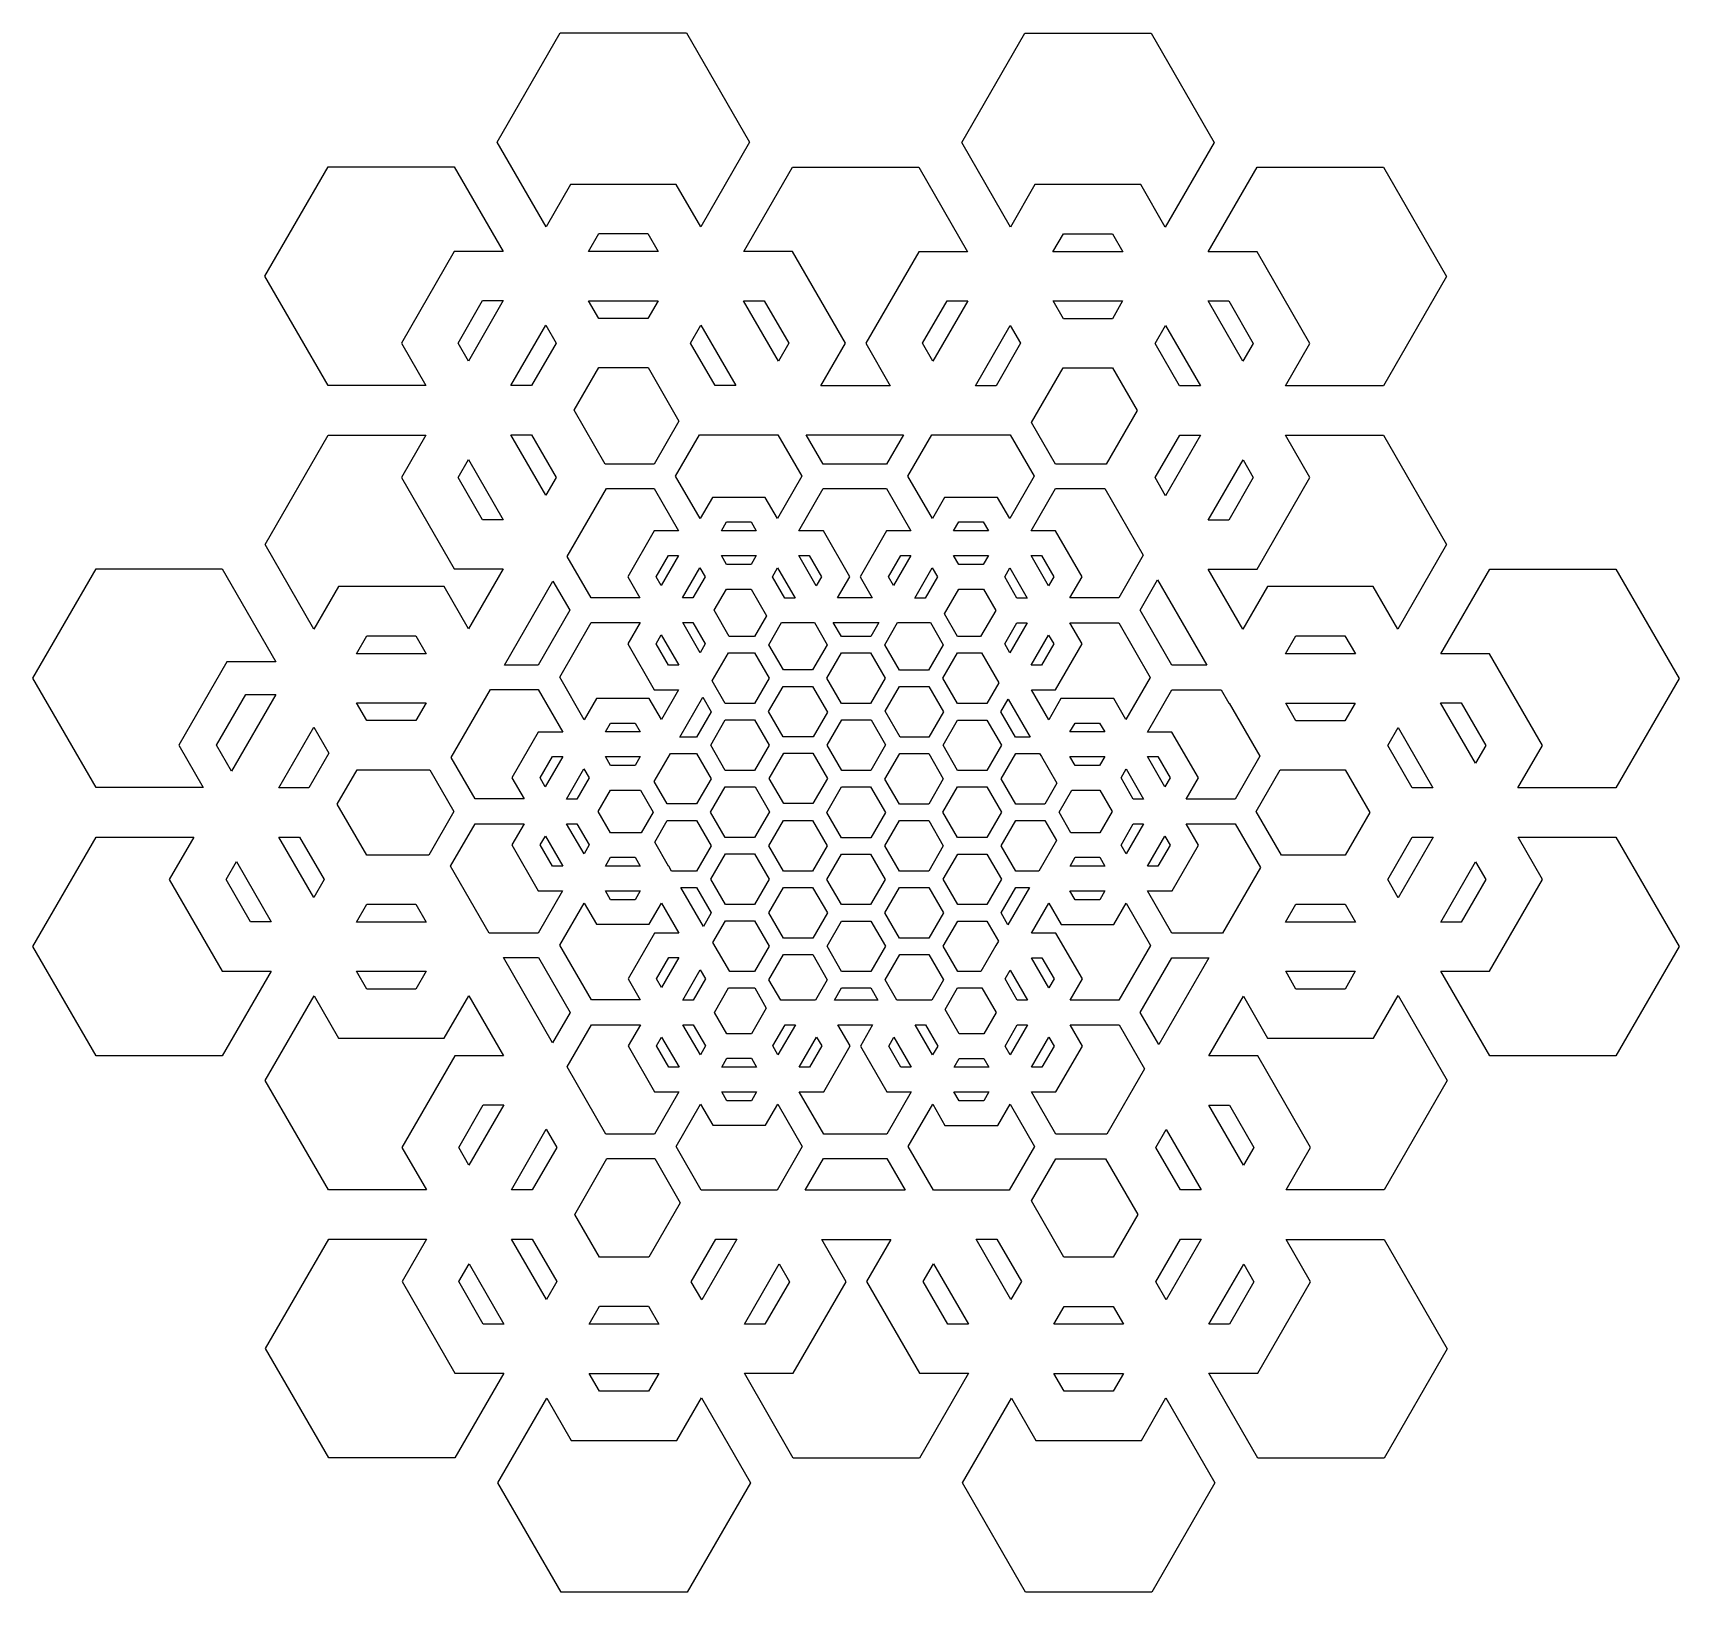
# Model space of a CAD drawing. Extents: x 9.2 to 48.8, y 5.3 to 42.8.
import ezdxf

# ---------------------------------------------------------------- set-up
doc = ezdxf.new("R2010")
doc.units = 0
doc.layers.add('Layer_1', color=7, linetype='CONTINUOUS')

msp = doc.modelspace()

# ---------------------------------------------------------------- linework, layer by layer
at = {"layer": 'Layer_1', "color": 5}
for points in [[(26.418903, 40.16937), (25.243591, 38.133662), (24.654336, 39.154273), (22.111763, 39.154273), (21.523749, 38.135801), (20.349646, 40.169384), (21.866952, 42.797439), (24.901603, 42.797439), (26.418903, 40.16937), (26.418903, 40.16937)], [(37.587424, 40.165051), (36.412104, 38.129342), (35.822843, 39.149939), (33.280268, 39.149939), (32.692248, 38.131453), (31.51816, 40.165064), (33.035473, 42.79312), (36.070092, 42.79312), (37.587424, 40.165051), (37.587424, 40.165051)], [(18.633571, 34.320884), (16.283549, 34.320884), (14.766216, 36.948953), (16.283535, 39.577023), (19.318174, 39.577023), (20.493099, 37.541995), (19.316463, 37.541995), (18.045178, 35.340064), (18.633571, 34.320912), (18.633571, 34.320884)], [(29.80212, 34.316509), (28.132399, 34.316509), (28.722232, 35.338134), (27.450929, 37.540078), (26.278556, 37.540078), (27.45207, 39.572662), (30.48671, 39.572662), (31.661642, 37.537648), (30.485006, 37.537648), (29.213721, 35.335717), (29.80212, 34.316523), (29.80212, 34.316509)], [(43.173303, 36.940981), (41.655998, 34.312926), (39.301132, 34.312926), (39.890591, 35.333898), (38.619303, 37.53587), (37.447484, 37.53587), (38.621352, 39.569078), (41.655996, 39.569078), (43.173303, 36.941023), (43.173303, 36.940981)], [(24.221764, 37.541314), (22.544328, 37.541314), (22.793668, 37.973189), (23.972431, 37.973189), (24.221764, 37.541328), (24.221764, 37.541314)], [(35.390274, 37.536995), (33.712853, 37.536995), (33.962179, 37.968842), (35.140942, 37.968842), (35.390274, 37.536981), (35.390274, 37.536995)], [(20.49596, 36.36087), (19.657786, 34.909106), (19.408992, 35.340037), (19.998367, 36.360856), (20.49596, 36.360856), (20.49596, 36.36087)], [(24.21992, 36.360217), (23.972406, 35.931509), (22.793624, 35.931509), (22.546118, 36.360189), (24.21992, 36.360189), (24.21992, 36.360217)], [(27.358393, 35.338162), (27.110303, 34.908467), (26.272845, 36.358981), (26.769013, 36.358981), (27.358393, 35.338148), (27.358393, 35.338162)], [(31.664468, 36.356551), (30.826281, 34.904773), (30.577498, 35.335717), (31.166879, 36.356551), (31.664468, 36.356551), (31.664468, 36.356551)], [(35.388457, 36.355884), (35.140929, 35.927162), (33.962181, 35.927162), (33.71465, 36.355884), (35.388457, 36.355884), (35.388457, 36.355884)], [(38.526778, 35.333884), (38.279341, 34.905314), (37.442528, 36.354745), (37.937404, 36.354745), (38.526778, 35.333898), (38.526778, 35.333884)], [(21.766502, 35.340023), (21.177127, 34.319203), (20.681016, 34.319203), (21.518453, 35.769689), (21.766502, 35.340023), (21.766502, 35.340023)], [(26.087811, 34.317314), (25.590242, 34.317314), (25.00087, 35.338162), (25.249648, 35.769051), (26.087811, 34.317328), (26.087811, 34.317314)], [(32.934977, 35.335745), (32.345595, 34.314912), (31.849477, 34.314912), (32.686921, 35.765398), (32.934977, 35.335759), (32.934977, 35.335745)], [(37.2575, 34.313037), (36.75866, 34.313037), (36.169286, 35.333884), (36.418689, 35.765856), (37.2575, 34.313037), (37.2575, 34.313037)], [(24.720666, 33.461287), (24.127068, 32.433148), (22.945584, 32.433148), (22.198785, 33.726634), (22.789854, 34.750398), (23.976388, 34.750398), (24.720666, 33.461273), (24.720666, 33.461287)], [(35.737596, 33.719412), (34.994138, 32.431703), (33.772022, 32.431703), (33.197085, 33.427551), (33.958356, 34.74612), (35.144829, 34.74612), (35.737596, 33.719439), (35.737596, 33.719412)], [(20.495507, 29.910051), (19.663229, 28.468495), (19.07496, 29.487384), (16.53236, 29.487384), (15.942686, 28.466037), (14.767625, 30.501342), (16.284938, 33.129412), (18.633252, 33.129412), (18.045856, 32.112023), (19.317139, 29.910078), (19.658097, 29.910078), (20.495507, 29.910078), (20.495507, 29.910051)], [(21.767204, 32.111995), (21.518996, 31.682078), (20.681406, 33.132856), (21.177811, 33.132856), (21.767204, 32.112009), (21.767204, 32.111995)], [(27.674173, 32.139578), (27.087082, 31.122717), (26.794096, 31.630176), (26.623624, 31.630176), (25.522798, 31.630176), (25.228214, 31.119939), (24.639513, 32.139564), (25.214916, 33.136189), (25.249343, 33.136189), (26.769763, 33.136189), (26.770221, 33.135495), (27.099217, 33.135495), (27.674188, 32.139662), (27.674173, 32.139578)], [(30.117721, 33.135453), (29.712013, 32.432745), (28.186779, 32.432745), (27.781049, 33.135467), (30.117721, 33.135467), (30.117721, 33.135453)], [(33.259059, 32.139148), (32.671975, 31.122287), (32.378992, 31.629759), (32.208506, 31.629759), (31.107679, 31.629759), (30.81311, 31.119551), (30.224428, 32.139162), (30.798657, 33.133759), (30.825918, 33.133759), (32.68482, 33.133759), (33.259059, 32.139134), (33.259059, 32.139148)], [(37.261986, 33.127578), (36.421424, 31.671689), (36.170252, 32.106745), (36.759634, 33.127578), (37.261986, 33.127578), (37.261986, 33.127578)], [(43.175136, 30.494953), (42.003359, 28.46537), (41.414432, 29.485426), (38.871859, 29.485426), (38.280275, 28.460773), (37.446599, 29.904787), (38.620325, 29.904787), (39.89161, 32.106703), (39.304852, 33.123009), (41.657803, 33.123009), (43.175136, 30.494939), (43.175136, 30.494953)], [(20.496359, 31.091162), (19.999035, 31.091162), (19.409675, 32.112023), (19.658321, 32.542689), (20.496359, 31.091176), (20.496359, 31.091162)], [(38.527754, 32.106759), (37.938373, 31.085912), (37.446995, 31.085912), (38.282064, 32.532287), (38.527754, 32.106759), (38.527754, 32.106759)], [(24.711863, 30.823648), (24.124995, 30.823648), (23.489349, 29.722676), (23.782721, 29.214537), (22.606227, 29.214537), (22.032184, 30.208801), (22.975454, 31.842592), (24.123566, 31.842592), (24.711863, 30.823634), (24.711863, 30.823648)], [(29.367592, 29.214148), (28.534638, 29.214148), (28.827971, 29.722217), (28.192299, 30.823189), (28.021838, 30.823189), (27.603117, 30.823189), (28.191082, 31.841578), (29.708407, 31.841578), (30.296317, 30.823287), (29.709864, 30.823287), (29.074211, 29.722301), (29.367592, 29.214176), (29.367592, 29.214148)], [(35.885142, 30.238301), (35.29326, 29.213134), (34.119109, 29.213134), (34.412817, 29.721856), (33.777171, 30.822842), (33.606684, 30.822842), (33.187974, 30.822842), (33.775939, 31.841231), (34.959743, 31.841231), (35.885142, 30.238342), (35.885142, 30.238301)], [(26.576698, 30.825551), (25.740097, 30.825551), (25.863709, 31.039648), (26.4531, 31.039648), (26.576698, 30.825551), (26.576698, 30.825551)], [(32.161647, 30.825148), (31.325032, 30.825148), (31.448643, 31.039245), (32.038052, 31.039245), (32.161647, 30.825162), (32.161647, 30.825148)], [(24.711641, 30.233106), (24.294092, 29.509898), (24.171248, 29.722689), (24.465942, 30.233106), (24.711641, 30.233106), (24.711641, 30.233106)], [(26.57795, 30.234995), (26.453131, 30.018801), (25.86375, 30.018801), (25.738934, 30.234995), (26.57795, 30.234995), (26.57795, 30.234995)], [(28.146098, 29.722189), (28.021966, 29.507189), (27.603131, 30.23262), (27.851385, 30.23262), (28.146098, 29.722189), (28.146098, 29.722189)], [(30.296506, 30.232703), (29.878978, 29.509523), (29.756139, 29.722287), (30.050834, 30.232703), (30.296506, 30.232703), (30.296506, 30.232703)], [(32.162866, 30.234578), (32.038039, 30.01837), (31.448666, 30.01837), (31.323831, 30.234578), (32.162866, 30.234578), (32.162866, 30.234578)], [(33.730995, 29.721787), (33.606654, 29.506426), (33.187629, 30.232217), (33.436282, 30.232217), (33.730995, 29.721801), (33.730995, 29.721787)], [(13.281502, 24.653995), (10.704141, 24.653995), (9.186834, 27.282064), (10.704153, 29.910134), (13.738766, 29.910134), (15.027345, 27.678259), (13.850714, 27.678259), (12.693089, 25.673189), (13.281502, 24.654023), (13.281502, 24.653995)], [(25.35001, 29.722689), (25.055316, 29.212273), (24.804152, 29.212273), (25.224429, 29.940203), (25.35001, 29.722689), (25.35001, 29.722689)], [(27.510207, 29.211773), (27.261996, 29.211773), (26.967317, 29.722203), (27.091414, 29.937148), (27.510207, 29.211787), (27.510207, 29.211773)], [(30.934946, 29.722259), (30.640252, 29.211842), (30.389435, 29.211842), (30.809546, 29.939495), (30.934946, 29.722273), (30.934946, 29.722259)], [(33.095103, 29.21137), (32.846893, 29.21137), (32.552214, 29.721801), (32.676311, 29.936745), (33.095103, 29.211384), (33.095103, 29.21137)], [(48.764947, 27.276439), (47.247635, 24.64837), (44.892745, 24.64837), (45.482217, 25.66937), (44.210934, 27.871301), (43.039113, 27.871301), (44.212995, 29.904523), (47.247642, 29.904523), (48.764947, 27.276467), (48.764947, 27.276439)], [(22.096468, 28.916314), (21.336093, 27.599314), (20.525121, 27.599314), (21.690975, 29.618634), (22.096468, 28.916314), (22.096468, 28.916314)], [(26.826113, 28.785662), (26.537647, 28.286023), (25.930246, 28.286023), (25.566341, 28.916356), (25.861917, 29.428314), (26.455099, 29.428314), (26.826113, 28.785689), (26.826113, 28.785662)], [(32.336418, 28.914467), (31.972425, 28.284023), (31.4164, 28.284023), (31.101406, 28.829578), (31.446822, 29.427856), (32.040011, 29.427856), (32.336418, 28.914467), (32.336418, 28.914467)], [(37.41502, 27.597273), (36.569189, 27.597273), (35.805724, 28.919648), (36.228627, 29.652148), (37.41502, 27.597273), (37.41502, 27.597273)], [(24.711364, 27.00812), (24.29776, 26.291745), (24.006423, 26.796328), (23.835943, 26.796328), (22.735131, 26.796328), (22.440547, 26.286092), (21.851864, 27.305703), (22.610427, 28.619578), (23.784553, 28.619578), (23.489824, 28.109092), (24.125471, 27.00812), (24.711364, 27.00812), (24.711364, 27.00812)], [(25.350547, 28.109078), (25.227582, 27.896092), (24.809931, 28.619481), (25.055861, 28.619481), (25.350548, 28.109064), (25.350547, 28.109078)], [(28.282488, 28.089634), (27.931578, 27.481842), (27.229732, 27.481842), (26.878834, 28.089648), (27.185757, 28.621259), (27.975568, 28.621259), (28.282488, 28.089662), (28.282488, 28.089634)], [(29.5249, 28.622939), (29.329845, 28.285092), (28.624228, 28.285092), (28.429167, 28.622926), (29.5249, 28.622926), (29.5249, 28.622939)], [(31.074682, 28.088495), (30.723773, 27.480703), (30.021934, 27.480703), (29.67101, 28.088509), (29.978593, 28.621259), (30.767109, 28.621259), (31.074682, 28.088495), (31.074682, 28.088495)], [(33.09531, 28.618189), (32.676588, 27.892939), (32.552561, 28.107773), (32.847256, 28.618189), (33.09531, 28.618189), (33.09531, 28.618189)], [(36.052593, 27.30337), (35.467698, 26.290301), (35.176061, 26.795412), (35.005582, 26.795412), (33.904786, 26.795412), (33.610189, 26.285162), (33.193513, 27.006856), (33.777472, 27.006856), (34.413125, 28.107842), (34.118928, 28.617412), (35.293928, 28.617412), (36.052593, 27.303384), (36.052593, 27.30337)], [(18.643045, 27.873273), (16.96427, 27.873273), (17.21427, 28.306287), (18.393036, 28.306287), (18.643045, 27.873301), (18.643045, 27.873273)], [(24.713856, 27.598676), (24.466424, 27.598676), (24.171738, 28.109092), (24.29546, 28.323384), (24.713856, 27.598676), (24.713856, 27.598676)], [(33.731286, 28.107801), (33.436592, 27.59737), (33.190496, 27.59737), (33.608246, 28.320926), (33.731286, 28.107787), (33.731286, 28.107801)], [(40.985068, 27.866884), (39.301206, 27.866884), (39.553754, 28.304314), (40.732516, 28.304314), (40.985068, 27.866884), (40.985068, 27.866884)], [(26.886664, 27.284509), (26.535754, 26.676703), (25.833916, 26.676703), (25.519645, 27.221037), (25.907186, 27.892287), (26.535749, 27.892287), (26.886664, 27.284467), (26.886664, 27.284509)], [(29.67881, 27.283426), (29.328942, 26.677439), (28.625361, 26.677439), (28.275388, 27.283606), (28.626214, 27.891245), (29.327899, 27.891245), (29.67881, 27.283453), (29.67881, 27.283426)], [(32.409059, 27.175134), (32.120163, 26.674759), (31.418316, 26.674759), (31.0674, 27.282578), (31.41831, 27.890384), (31.996104, 27.890384), (32.409059, 27.175162), (32.409059, 27.175134)], [(21.924241, 25.989787), (21.337366, 25.989787), (20.70172, 24.888814), (20.995103, 24.380662), (19.81861, 24.380662), (19.243879, 25.37612), (20.186463, 27.008731), (21.335949, 27.008731), (21.924241, 25.989801), (21.924241, 25.989787)], [(28.290442, 26.469537), (27.948539, 25.877342), (27.224261, 25.877342), (26.876557, 26.479578), (27.227904, 27.088134), (27.933302, 27.088134), (28.290442, 26.469564), (28.290442, 26.469537)], [(31.078267, 26.476398), (30.725809, 25.865912), (30.035361, 25.865912), (29.675224, 26.489717), (30.020092, 27.087037), (30.725709, 27.087037), (31.078267, 26.476384), (31.078267, 26.476398)], [(38.684107, 25.406703), (38.090552, 24.378634), (36.916381, 24.378634), (37.210089, 24.887356), (36.574442, 25.988342), (36.403961, 25.988342), (35.98526, 25.988342), (36.573225, 27.006731), (37.755995, 27.006731), (37.941274, 26.685801), (37.945628, 26.685801), (38.684107, 25.406731), (38.684107, 25.406703)], [(15.030217, 26.890842), (13.964745, 25.045398), (13.602309, 25.673148), (14.305343, 26.890842), (15.030217, 26.890842), (15.030217, 26.890842)], [(18.639829, 26.692217), (18.392961, 26.264634), (17.214199, 26.264634), (16.967339, 26.692231), (18.639829, 26.692231), (18.639829, 26.692217)], [(25.493918, 26.478231), (25.142335, 25.869273), (24.739091, 25.869273), (25.292299, 26.827453), (25.493918, 26.478231), (25.493918, 26.478231)], [(33.164846, 25.867939), (32.814216, 25.867939), (32.461549, 26.478759), (32.636875, 26.782439), (33.164846, 25.867967), (33.164846, 25.867939)], [(40.976817, 26.685801), (40.732511, 26.262648), (39.55375, 26.262648), (39.309466, 26.685801), (40.976817, 26.685801), (40.976817, 26.685801)], [(44.118435, 25.669314), (43.871004, 25.240759), (43.034178, 26.690162), (43.529063, 26.690162), (44.118435, 25.669314), (44.118435, 25.669314)], [(23.78907, 25.991689), (22.952488, 25.991689), (23.076085, 26.205773), (23.665459, 26.205773), (23.78907, 25.991703), (23.78907, 25.991689)], [(26.887009, 25.672592), (26.536252, 25.065064), (25.83492, 25.065064), (25.484017, 25.67287), (25.834774, 26.280398), (26.536104, 26.280398), (26.887009, 25.672592), (26.887009, 25.672592)], [(29.687877, 25.680412), (29.334384, 25.068134), (28.637706, 25.068134), (28.286796, 25.675912), (28.636671, 26.281912), (29.340599, 26.281912), (29.687877, 25.680384), (29.687877, 25.680412)], [(32.471485, 25.671078), (32.121367, 25.064648), (31.419714, 25.064648), (31.068798, 25.672426), (31.418916, 26.278842), (32.120574, 26.278842), (32.471485, 25.671064), (32.471485, 25.671078)], [(34.958728, 25.990773), (34.122114, 25.990773), (34.245739, 26.204898), (34.835113, 26.204898), (34.958728, 25.990801), (34.958728, 25.990773)], [(16.303189, 25.480467), (15.822016, 24.647051), (15.098604, 24.647051), (15.941486, 26.106967), (16.303189, 25.480467), (16.303189, 25.480467)], [(42.849206, 24.648453), (42.350366, 24.648453), (41.760966, 25.669287), (42.010396, 26.101314), (42.849206, 24.648439), (42.849206, 24.648453)], [(21.923998, 25.399217), (21.50647, 24.676037), (21.383631, 24.888787), (21.678325, 25.399217), (21.923998, 25.399217), (21.923998, 25.399217)], [(23.790199, 25.400953), (23.665484, 25.184939), (23.076096, 25.184939), (22.951371, 25.400981), (23.790199, 25.400981), (23.790199, 25.400953)], [(25.491821, 24.867787), (25.140904, 24.259981), (24.439073, 24.259981), (24.1262, 24.801884), (24.515159, 25.475578), (25.140906, 25.475578), (25.491821, 24.867759), (25.491821, 24.867787)], [(28.290431, 24.875814), (27.939521, 24.268023), (27.237682, 24.268023), (26.886778, 24.875828), (27.237688, 25.48362), (27.939509, 25.48362), (28.290431, 24.875801), (28.290431, 24.875814)], [(31.074968, 24.864426), (30.724045, 24.256606), (30.022203, 24.256606), (29.673863, 24.859939), (30.02737, 25.472231), (30.724043, 25.472231), (31.074968, 24.864426), (31.074968, 24.864426)], [(33.808057, 24.760995), (33.518023, 24.258648), (32.816184, 24.258648), (32.465279, 24.866439), (32.816189, 25.474245), (33.39211, 25.474245), (33.43566, 25.398814), (33.439821, 25.398814), (33.808057, 24.761009), (33.808057, 24.760995)], [(34.95911, 25.398814), (34.835096, 25.184009), (34.245721, 25.184009), (34.121718, 25.398787), (34.95911, 25.398787), (34.95911, 25.398814)], [(36.528121, 24.887384), (36.403795, 24.672051), (35.984777, 25.397801), (36.233427, 25.397801), (36.528121, 24.887384), (36.528121, 24.887384)], [(19.308898, 24.082398), (18.702995, 23.032939), (17.212236, 23.032939), (16.505756, 24.256592), (16.983173, 25.083495), (18.730913, 25.083495), (19.308897, 24.082384), (19.308898, 24.082398)], [(22.562393, 24.888801), (22.267699, 24.37837), (22.016535, 24.37837), (22.436813, 25.106314), (22.562393, 24.888801), (22.562393, 24.888801)], [(35.892273, 24.376939), (35.644077, 24.376939), (35.349382, 24.887342), (35.473486, 25.102301), (35.892273, 24.376926), (35.892273, 24.376939)], [(41.329243, 24.05487), (40.738098, 23.030981), (39.207293, 23.030981), (38.60082, 24.081398), (39.17825, 25.081537), (39.212788, 25.081537), (40.736498, 25.081537), (41.329243, 24.05487), (41.329243, 24.05487)], [(24.099038, 24.061537), (23.814739, 23.56912), (23.075089, 23.56912), (22.778711, 24.082481), (23.074281, 24.594412), (23.791386, 24.594412), (24.099038, 24.061523), (24.099038, 24.061537)], [(26.896916, 24.070856), (26.539645, 23.452051), (25.833549, 23.452051), (25.481311, 24.062148), (25.832895, 24.671106), (26.550364, 24.671106), (26.896916, 24.07087), (26.896916, 24.070856)], [(29.682163, 24.058273), (29.330329, 23.44887), (28.624554, 23.44887), (28.272831, 24.058078), (28.628685, 24.674439), (29.326421, 24.674439), (29.682163, 24.058273), (29.682163, 24.058273)], [(32.476114, 24.060259), (32.12435, 23.450981), (31.41562, 23.450981), (31.064543, 24.059092), (31.416988, 24.669551), (32.124363, 24.669551), (32.476114, 24.060273), (32.476114, 24.060259)], [(35.133573, 24.080051), (34.838038, 23.568176), (34.143159, 23.568176), (33.858595, 24.061064), (34.165977, 24.593467), (34.837166, 24.593467), (35.133573, 24.080078), (35.133573, 24.080051)], [(21.92382, 22.174259), (21.336868, 21.15762), (20.159713, 21.15762), (19.230978, 22.766231), (19.819561, 23.785689), (20.996995, 23.785689), (20.702252, 23.275176), (21.337893, 22.174231), (21.92382, 22.174231), (21.92382, 22.174259)], [(22.5629, 23.275217), (22.438192, 23.059217), (22.018803, 23.785634), (22.268207, 23.785634), (22.5629, 23.275231), (22.5629, 23.275217)], [(25.492129, 23.255898), (25.14122, 22.648106), (24.541332, 22.648106), (24.472675, 22.767037), (24.470484, 22.767037), (24.138346, 23.342328), (24.439374, 23.863717), (25.141213, 23.863717), (25.492116, 23.255926), (25.492129, 23.255898)], [(28.282974, 23.25312), (27.93205, 22.645301), (27.232588, 22.645301), (26.880493, 23.255162), (27.230229, 23.860926), (27.932071, 23.860926), (28.282974, 23.253134), (28.282974, 23.25312)], [(31.075381, 23.252953), (30.724457, 22.645134), (30.022638, 22.645134), (29.671714, 23.252953), (30.022638, 23.860759), (30.724471, 23.860759), (31.075381, 23.252981), (31.075381, 23.252953)], [(33.797174, 23.380023), (33.374035, 22.64712), (32.816642, 22.64712), (32.465732, 23.254898), (32.816649, 23.862703), (33.518461, 23.862703), (33.797174, 23.379995), (33.797174, 23.380023)], [(35.892446, 23.783759), (35.473738, 23.058523), (35.34971, 23.273356), (35.644397, 23.783759), (35.892446, 23.783759), (35.892446, 23.783759)], [(38.699629, 22.729148), (37.790713, 21.154856), (36.573914, 21.154856), (35.98647, 22.172356), (36.574778, 22.172356), (37.210424, 23.273328), (36.916202, 23.782898), (38.09122, 23.782898), (38.699629, 22.729134), (38.699629, 22.729148)], [(14.916077, 20.243189), (13.740146, 18.206412), (10.70552, 18.206412), (9.188214, 20.834481), (10.70552, 23.462523), (13.053839, 23.462523), (12.466443, 22.44512), (13.737713, 20.243162), (14.078667, 20.243162), (14.916077, 20.243162), (14.916077, 20.243189)], [(16.187767, 22.44512), (15.939579, 22.015259), (15.101999, 23.465953), (15.5984, 23.465953), (16.187767, 22.445092), (16.187767, 22.44512)], [(21.926245, 22.764801), (21.6788, 22.764801), (21.384107, 23.275203), (21.507836, 23.489509), (21.926245, 22.764787), (21.926245, 22.764801)], [(36.528468, 23.273342), (36.233781, 22.762939), (35.985, 22.762939), (36.404077, 23.488801), (36.528468, 23.273342), (36.528468, 23.273342)], [(42.853582, 23.463037), (42.013027, 22.007148), (41.761861, 22.442217), (42.351236, 23.463037), (42.853582, 23.463037), (42.853582, 23.463037)], [(48.766735, 20.830439), (47.249416, 18.20237), (44.214775, 18.20237), (43.038216, 20.240301), (44.211911, 20.240301), (45.483203, 22.442231), (44.896464, 23.458523), (47.249414, 23.458523), (48.766735, 20.830481), (48.766735, 20.830439)], [(23.788609, 22.766995), (22.954927, 22.766995), (23.077086, 22.978592), (23.666461, 22.978592), (23.788609, 22.767023), (23.788609, 22.766995)], [(26.888602, 22.449689), (26.538178, 21.842745), (25.837711, 21.842745), (25.486791, 22.450551), (25.837291, 23.057634), (26.537589, 23.057634), (26.888602, 22.449676), (26.888602, 22.449689)], [(29.679489, 22.447384), (29.328795, 21.839967), (28.626485, 21.839967), (28.275809, 22.447384), (28.626725, 23.055189), (29.328564, 23.055189), (29.679489, 22.44737), (29.679489, 22.447384)], [(32.473467, 22.449426), (32.122585, 21.841676), (31.422421, 21.841676), (31.071498, 22.449481), (31.422373, 23.057217), (32.122531, 23.057217), (32.473467, 22.449439), (32.473467, 22.449426)], [(34.959571, 22.763842), (34.123335, 22.763842), (34.246759, 22.97762), (34.836148, 22.97762), (34.959571, 22.763842), (34.959571, 22.763842)], [(14.916959, 21.424273), (14.419659, 21.424273), (13.830285, 22.445106), (14.078945, 22.875801), (14.916959, 21.424287), (14.916959, 21.424273)], [(44.119391, 22.442203), (43.530016, 21.42137), (43.038663, 21.42137), (43.873718, 22.867731), (44.119391, 22.442203), (44.119391, 22.442203)], [(23.791124, 22.173648), (23.666464, 21.957731), (23.077089, 21.957731), (22.952435, 22.173648), (23.791124, 22.173648), (23.791124, 22.173648)], [(25.4966, 21.642398), (25.309309, 21.317995), (24.768667, 22.25437), (25.14327, 22.25437), (25.4966, 21.642398), (25.4966, 21.642398)], [(28.287531, 21.639703), (27.937913, 21.034148), (27.232516, 21.034148), (26.879866, 21.644953), (27.230116, 22.251606), (27.934249, 22.251606), (28.287531, 21.639676), (28.287531, 21.639703)], [(31.081435, 21.641828), (30.730491, 21.033967), (30.02492, 21.033967), (29.671423, 21.646203), (30.020846, 22.251426), (30.729499, 22.251426), (31.081435, 21.641814), (31.081435, 21.641828)], [(33.146891, 22.253426), (32.629953, 21.358064), (32.464796, 21.644134), (32.816567, 22.253412), (33.146891, 22.253412), (33.146891, 22.253426)], [(34.960795, 22.172703), (34.836142, 21.956787), (34.246767, 21.956787), (34.122093, 22.172703), (34.960795, 22.172703), (34.960795, 22.172703)], [(18.644709, 21.419453), (16.966664, 21.419453), (17.216303, 21.851842), (18.395059, 21.851842), (18.644709, 21.419453), (18.644709, 21.419453)], [(23.790893, 19.548426), (22.614404, 19.548426), (21.855763, 20.862467), (22.441645, 21.877245), (22.736086, 21.367217), (24.007386, 21.367217), (24.301386, 21.876439), (24.716446, 21.157537), (24.13316, 21.157537), (23.497514, 20.056564), (23.790893, 19.548439), (23.790893, 19.548426)], [(36.058153, 20.858703), (35.29982, 19.545231), (34.126643, 19.545231), (34.420352, 20.053939), (33.784699, 21.154912), (33.614232, 21.154912), (33.195522, 21.154912), (33.611668, 21.875703), (33.905788, 21.366259), (35.177088, 21.366259), (35.471102, 21.875509), (36.058153, 20.858717), (36.058153, 20.858703)], [(40.983998, 21.417828), (39.306318, 21.417828), (39.555777, 21.849898), (40.734539, 21.849898), (40.983998, 21.417828), (40.983998, 21.417828)], [(26.890749, 20.838676), (26.539839, 20.230884), (25.939431, 20.230884), (25.537818, 20.926551), (25.838006, 21.446495), (26.53985, 21.446495), (26.890749, 20.838689), (26.890749, 20.838676)], [(29.683046, 20.838356), (29.33222, 20.230703), (28.630406, 20.230703), (28.279566, 20.838356), (28.630343, 21.445912), (29.33226, 21.445912), (29.683046, 20.838342), (29.683046, 20.838356)], [(32.34201, 20.857995), (31.979538, 20.230176), (31.422866, 20.230176), (31.071935, 20.837967), (31.422852, 21.445773), (32.124685, 21.445773), (32.402636, 20.964356), (32.341622, 20.858676), (32.341997, 20.857981), (32.34201, 20.857995)], [(28.287206, 20.032676), (28.004518, 19.543037), (27.166235, 19.543037), (26.883527, 20.032662), (27.234443, 20.640467), (27.936282, 20.640467), (28.287206, 20.032662), (28.287206, 20.032676)], [(31.079638, 20.032481), (30.79636, 19.541828), (30.05841, 19.541828), (30.058216, 19.542245), (29.959057, 19.542245), (29.675985, 20.032495), (30.026909, 20.640314), (30.728748, 20.640314), (31.079671, 20.032509), (31.079638, 20.032481)], [(18.642291, 20.238356), (18.395068, 19.810148), (17.216288, 19.810148), (16.969075, 20.238342), (18.642291, 20.238342), (18.642291, 20.238356)], [(22.102931, 19.247051), (21.682618, 18.519051), (20.500177, 20.567134), (21.34081, 20.567134), (22.102931, 19.247064), (22.102931, 19.247051)], [(24.719473, 20.566967), (24.302097, 19.844051), (24.179427, 20.056537), (24.474121, 20.566967), (24.719472, 20.566967), (24.719473, 20.566967)], [(25.358234, 20.056523), (25.063539, 19.546092), (24.812375, 19.546092), (25.232653, 20.274037), (25.358234, 20.056523), (25.358234, 20.056523)], [(33.100936, 19.543509), (32.854391, 19.543509), (32.559698, 20.053912), (32.682968, 20.267426), (33.100936, 19.543495), (33.100936, 19.543509)], [(33.73842, 20.053926), (33.614107, 19.838606), (33.195081, 20.564356), (33.443739, 20.564356), (33.73842, 20.053926), (33.73842, 20.053926)], [(37.463174, 20.564287), (36.257153, 18.475398), (35.811121, 19.247939), (36.571114, 20.564287), (37.463174, 20.564287), (37.463174, 20.564287)], [(40.981914, 20.236703), (40.734518, 19.808203), (39.555764, 19.808203), (39.30836, 20.236717), (40.981914, 20.236717), (40.981914, 20.236703)], [(26.820649, 19.354287), (26.464177, 18.736856), (25.870918, 18.736856), (25.574534, 19.250203), (25.913422, 19.837176), (26.541842, 19.837176), (26.820649, 19.354287), (26.820649, 19.354287)], [(29.504441, 19.542203), (28.458585, 19.542203), (28.62862, 19.836703), (29.334421, 19.836703), (29.504441, 19.542217), (29.504441, 19.542203)], [(32.343885, 19.24662), (32.048343, 18.734731), (31.455075, 18.734731), (31.120034, 19.315051), (31.421082, 19.836495), (32.003324, 19.836495), (32.343885, 19.246634), (32.343885, 19.24662)], [(18.650331, 14.982217), (16.291563, 14.982217), (14.774235, 17.610301), (15.948402, 19.644009), (16.534384, 18.629064), (16.875343, 18.629064), (19.076977, 18.629064), (19.666157, 19.649564), (20.499496, 18.206176), (19.331567, 18.206176), (18.060275, 16.004231), (18.650331, 14.982231), (18.650331, 14.982217)], [(43.189716, 17.608689), (41.672396, 14.98062), (39.317506, 14.98062), (39.906985, 16.00162), (38.635709, 18.203578), (37.463888, 18.203578), (38.291117, 19.636384), (38.873778, 18.627176), (39.214732, 18.627176), (41.416353, 18.627176), (42.009027, 19.653703), (43.189716, 17.608703), (43.189716, 17.608689)], [(24.719616, 17.341967), (24.132678, 16.325356), (22.960018, 16.325356), (22.029013, 17.937856), (22.615346, 18.953412), (23.792804, 18.953412), (23.498061, 18.442898), (24.133689, 17.341926), (24.719616, 17.341926), (24.719616, 17.341967)], [(24.722081, 17.932537), (24.474647, 17.932537), (24.179953, 18.442953), (24.303661, 18.657217), (24.722081, 17.932551), (24.722081, 17.932537)], [(25.358723, 18.442939), (25.234028, 18.226967), (24.814627, 18.953356), (25.064029, 18.953356), (25.358723, 18.442939), (25.358723, 18.442939)], [(27.518321, 18.952439), (27.099738, 18.227439), (26.975848, 18.442023), (27.270542, 18.952453), (27.518321, 18.952453), (27.518321, 18.952439)], [(28.154554, 18.442064), (27.85986, 17.931634), (27.611048, 17.931634), (28.030159, 18.657564), (28.154554, 18.442078), (28.154554, 18.442064)], [(30.303709, 17.339898), (29.716959, 16.323606), (28.199909, 16.323606), (27.612446, 17.34112), (28.200774, 17.34112), (28.83642, 18.442092), (28.542396, 18.951356), (29.376871, 18.951356), (29.082142, 18.44087), (29.717789, 17.339898), (30.303709, 17.339898), (30.303709, 17.339898)], [(30.306179, 17.930453), (30.058748, 17.930453), (29.764054, 18.440856), (29.887777, 18.655148), (30.306179, 17.930453), (30.306179, 17.930453)], [(30.942813, 18.440856), (30.818438, 18.225426), (30.39936, 18.951301), (30.648127, 18.951301), (30.942813, 18.440884), (30.942813, 18.440856)], [(33.102746, 18.950328), (32.684038, 18.225106), (32.56001, 18.439926), (32.854691, 18.950328), (33.102746, 18.950328), (33.102746, 18.950328)], [(33.738774, 18.439898), (33.444093, 17.929495), (33.195288, 17.929495), (33.614364, 18.655356), (33.738774, 18.439898), (33.738774, 18.439898)], [(35.912728, 17.890898), (35.006582, 16.321412), (33.784216, 16.321412), (33.196767, 17.338939), (33.785068, 17.338939), (34.420714, 18.439912), (34.126499, 18.949509), (35.301517, 18.949509), (35.912728, 17.890926), (35.912728, 17.890898)], [(26.586031, 17.931939), (25.749128, 17.931939), (25.872892, 18.146314), (26.462267, 18.146314), (26.586031, 17.931953), (26.586031, 17.931939)], [(32.170223, 17.929828), (31.333313, 17.929828), (31.45707, 18.144189), (32.046477, 18.144189), (32.170223, 17.929842), (32.170223, 17.929828)], [(20.505624, 17.025092), (19.670138, 15.577981), (19.424054, 16.004231), (20.013443, 17.025078), (20.505624, 17.025078), (20.505624, 17.025092)], [(27.684199, 16.027384), (27.077873, 14.977203), (25.255884, 14.977203), (24.649568, 16.027426), (25.237221, 17.045273), (25.531849, 16.534967), (26.803142, 16.534967), (27.097156, 17.044217), (27.684199, 16.027412), (27.684199, 16.027384)], [(26.586931, 17.341398), (26.46225, 17.125439), (25.872891, 17.125439), (25.748217, 17.341356), (26.586931, 17.341356), (26.586931, 17.341398)], [(33.268482, 16.025231), (32.663496, 14.97737), (30.838868, 14.97737), (30.233868, 16.025231), (30.821528, 17.043092), (31.116163, 16.532801), (32.387445, 16.532801), (32.681445, 17.042023), (33.268482, 16.025245), (33.268482, 16.025231)], [(32.171114, 17.339273), (32.046448, 17.123342), (31.457073, 17.123342), (31.332399, 17.339259), (32.171114, 17.339259), (32.171114, 17.339273)], [(38.543171, 16.00162), (38.295734, 15.573037), (37.458907, 17.022439), (37.953785, 17.022439), (38.543171, 16.00162), (38.543171, 16.00162)], [(21.781559, 16.004259), (21.19217, 14.983412), (20.690618, 14.983412), (21.530785, 16.43862), (21.781559, 16.004259), (21.781559, 16.004259)], [(37.273954, 14.980731), (36.775102, 14.980731), (36.185709, 16.001592), (36.435132, 16.433606), (37.273954, 14.980759), (37.273954, 14.980731)], [(24.749218, 14.673801), (23.993038, 13.364051), (22.80666, 13.364051), (22.213834, 14.390842), (22.989799, 15.734856), (24.136613, 15.734856), (24.749218, 14.673787), (24.749218, 14.673801)], [(30.159625, 14.972662), (27.757136, 14.972662), (28.195956, 15.732731), (29.720814, 15.732731), (30.159625, 14.972676), (30.159625, 14.972662)], [(35.754004, 14.38712), (35.162859, 13.363231), (33.976489, 13.363231), (33.194991, 14.716842), (33.780428, 15.730856), (34.978204, 15.730856), (35.754004, 14.38712), (35.754004, 14.38712)], [(20.510581, 10.574231), (19.33465, 8.537467), (16.300038, 8.537467), (14.782718, 11.165509), (16.300038, 13.793592), (18.648352, 13.793592), (18.060949, 12.776189), (19.332232, 10.574245), (19.673171, 10.574245), (20.510581, 10.574245), (20.510581, 10.574231)], [(21.782285, 12.776203), (21.534084, 12.346301), (20.696499, 13.797037), (21.192904, 13.797037), (21.782285, 12.776217), (21.782285, 12.776203)], [(26.108542, 13.796092), (25.267986, 12.340217), (25.016809, 12.775259), (25.606198, 13.796106), (26.108542, 13.796106), (26.108542, 13.796092)], [(31.681049, 10.573467), (30.504382, 8.535426), (27.469742, 8.535426), (26.293168, 10.573314), (27.466877, 10.573314), (28.738168, 12.775259), (28.151392, 13.791564), (29.817349, 13.791564), (29.230682, 12.775426), (30.501992, 10.573481), (30.842938, 10.573481), (31.681049, 10.573481), (31.681049, 10.573467)], [(32.952059, 12.775398), (32.703468, 12.344828), (31.865485, 13.796259), (32.362668, 13.796259), (32.952059, 12.775412), (32.952059, 12.775398)], [(37.278368, 13.795287), (36.437806, 12.339384), (36.186627, 12.774426), (36.776016, 13.795287), (37.278368, 13.795287), (37.278368, 13.795287)], [(43.191482, 11.162662), (41.67417, 8.534606), (38.639543, 8.534606), (37.462968, 10.572509), (38.636664, 10.572509), (39.907963, 12.774453), (39.321225, 13.790745), (41.674175, 13.790745), (43.191482, 11.162676), (43.191482, 11.162662)], [(20.511429, 11.755356), (20.014138, 11.755356), (19.424766, 12.776189), (19.673411, 13.206856), (20.511429, 11.755356), (20.511429, 11.755356)], [(27.374318, 12.775287), (26.784929, 11.754426), (26.293557, 11.754426), (27.128627, 13.200801), (27.374318, 12.775273), (27.374318, 12.775287)], [(31.680441, 11.754564), (31.183906, 11.754564), (30.59452, 12.775384), (30.842797, 13.205426), (31.680441, 11.754564), (31.680441, 11.754564)], [(38.544152, 12.774453), (37.954763, 11.753592), (37.46341, 11.753592), (38.298473, 13.199967), (38.544152, 12.774453), (38.544152, 12.774453)], [(24.239053, 11.75062), (22.561039, 11.75062), (22.810671, 12.182995), (23.989427, 12.182995), (24.239053, 11.750648), (24.239053, 11.75062)], [(35.40892, 11.749759), (33.730886, 11.749759), (33.980532, 12.182148), (35.159281, 12.182148), (35.40892, 11.749787), (35.40892, 11.749759)], [(24.236646, 10.569495), (23.989424, 10.141301), (22.81065, 10.141301), (22.563418, 10.569509), (24.236646, 10.569509), (24.236646, 10.569495)], [(35.406449, 10.568648), (35.159254, 10.140495), (33.980479, 10.140495), (33.733268, 10.568689), (35.406449, 10.568689), (35.406449, 10.568648)], [(26.437839, 7.941453), (24.920527, 5.313384), (21.8859, 5.313384), (20.368575, 7.941453), (21.542735, 9.975162), (22.128722, 8.960217), (22.469663, 8.960217), (24.671316, 8.960217), (25.260482, 9.980689), (26.437839, 7.941453), (26.437839, 7.941453)], [(37.607667, 7.940606), (36.090361, 5.312551), (33.05571, 5.312551), (31.53841, 7.94062), (32.712577, 9.974342), (33.298538, 8.959398), (33.639486, 8.959398), (35.841114, 8.959398), (36.430288, 9.979884), (37.607667, 7.940606), (37.607667, 7.940606)]]:
    msp.add_lwpolyline(points, close=True, dxfattribs=at)

doc.saveas('drawing.dxf')
